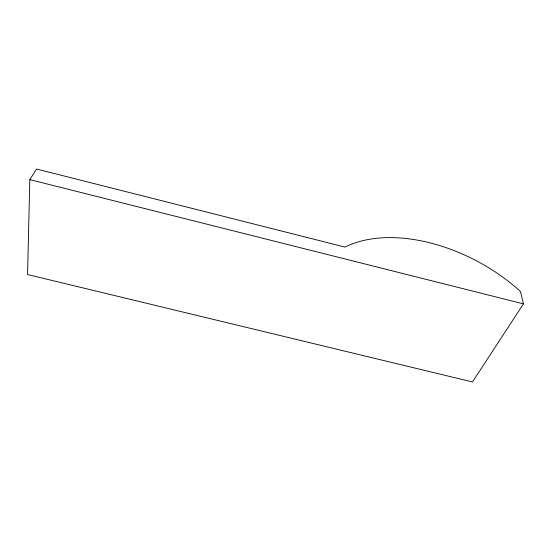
<?xml version="1.0" encoding="UTF-8"?>
<svg xmlns="http://www.w3.org/2000/svg" width="551" height="551" viewBox="0 0 551 551"><rect width="100%" height="100%" fill="white"/><g stroke="black" fill="none" stroke-linecap="round" stroke-linejoin="round"><path stroke-width="0.83" d="M29.816 179.612L27.55 274.536L472.469 381.967L523.45 303.876L520.447 291.486A136.028 83.731 28.6 0 0 345.022 247.089L36.573 169.033L29.816 179.612L523.45 303.876"/></g></svg>
